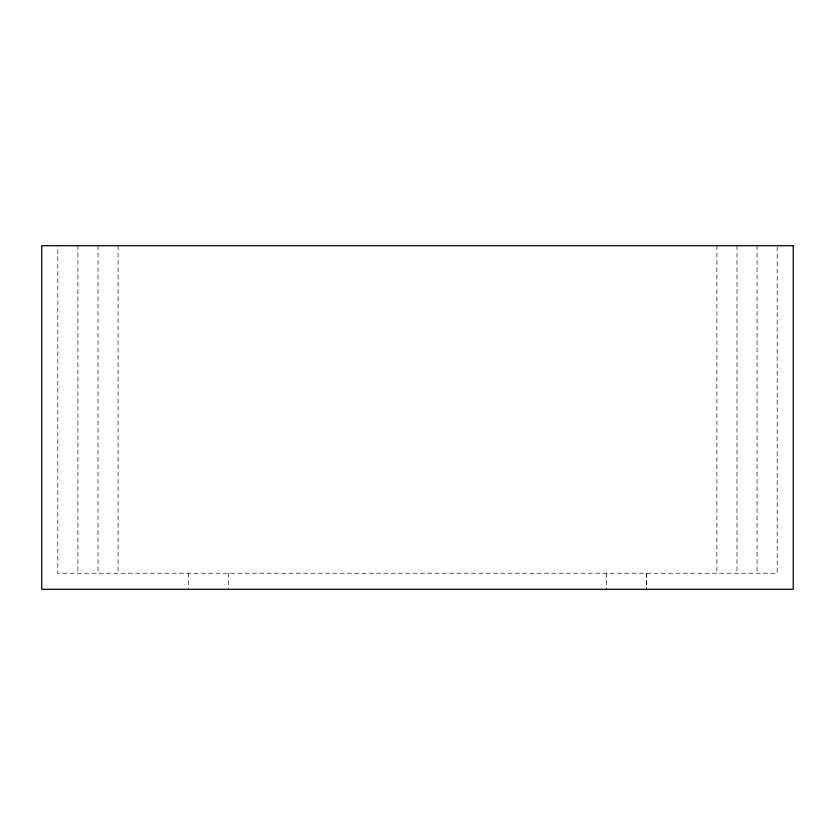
<?xml version="1.0" encoding="UTF-8"?>
<svg xmlns="http://www.w3.org/2000/svg" width="835" height="835" viewBox="0 0 835 835"><rect width="100%" height="100%" fill="white"/><g stroke="black" fill="none" stroke-linecap="round" stroke-linejoin="round"><path stroke-width="0.63" stroke-dasharray="4.17 3.13" d="M777.176 247.003L777.176 573.228L57.824 573.228L57.824 245.699M757.074 245.699L757.074 573.228M737.002 245.699L737.002 573.228M716.889 245.699L716.889 573.228M646.572 573.228L646.572 589.301M646.488 573.228L646.488 589.301M606.377 573.228L606.46 589.301M228.623 573.228L228.623 589.301M188.428 573.228L188.428 589.301M118.111 245.699L118.111 573.228M98.008 245.699L98.008 573.228M77.916 245.699L77.916 573.228"/><path stroke-width="1.25" d="M793.25 245.699L41.75 245.699L41.75 589.301L793.25 589.301L793.25 245.699"/></g></svg>
